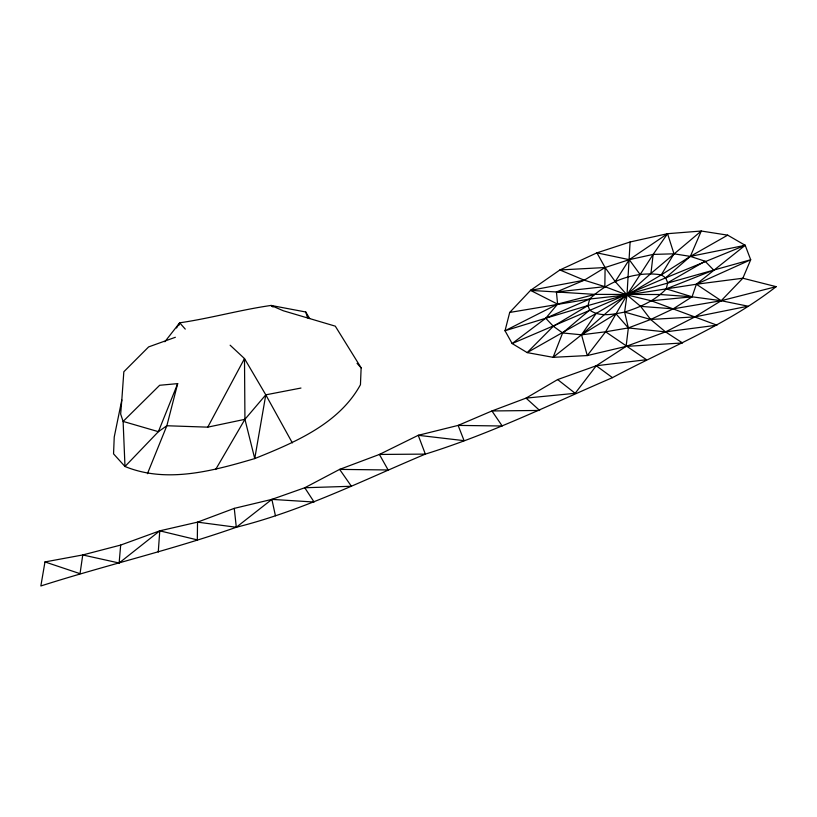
<?xml version="1.0" encoding="UTF-8"?>
<svg xmlns="http://www.w3.org/2000/svg" width="817" height="817" viewBox="0 0 817 817"><rect width="100%" height="100%" fill="white"/><g stroke="black" fill="none" stroke-linecap="round" stroke-linejoin="round"><path stroke-width="1.23" d="M164.84 341.761L179.689 322.817C210.418 318.344 240.29 309.837 271.06 305.446L283.274 310.756L335.287 326.157L361.134 367.864L360.45 384.715C338.912 424.084 294.355 442.61 254.741 458.582C213.319 470.776 166.852 483.695 124.991 466.497L113.553 453.864L114.237 437.013L121.815 399.932L123.837 371.755L148.633 346.908L175.369 337.278M630.101 241.985L626.996 294.947L624.617 312.084L628.355 327.934L626.098 346.388L596.257 365.761L557.643 379.568L526.046 398.114L491.936 410.961L458.133 425.402L418.233 435.308L379.405 454.446L339.627 469.387L304.772 487.749L271.877 499.381L234.265 508.368L197.53 522.145L159.775 530.836L120.681 545.072L82.752 554.957L44.976 561.933L40.85 585.973C105.659 565.262 172.05 549.841 236.307 527.261C302.198 510.809 363.054 480.284 425.351 454.109C489.914 434.082 550.576 404.303 612.454 377.648C667.509 348.195 726.466 325.36 776.15 286.665L742.857 278.229L696.37 284.234L626.996 294.947L589.711 299.012L509.706 312.451L505.018 330.752L512.147 343.548L527.179 352.597L553.089 357.325L587.28 355.569L626.098 346.388L665.538 331.906L694.93 316.884L721.207 300.717L742.857 278.229L750.69 259.755L745.196 245.314L727.681 235.153L701.272 231.027L667.55 233.693L630.101 241.985L596.921 252.851L559.89 269.967L530.519 290.382L509.706 312.451M158.253 552.057L159.775 530.836L197.316 539.894L197.53 522.145L236.307 527.261L271.877 499.381L314.096 502.036L304.772 487.749L351.402 486.268L339.627 469.387L388.136 469.969L379.405 454.446L425.351 454.109L418.233 435.308L464.087 440.659L458.133 425.402L502.22 426.004L491.936 410.961L539.649 410.44L526.046 398.114L575.178 393.304L596.257 365.761L646.482 359.705L605.611 331.794L581.53 334.807L562.617 332.958L553.323 326.249L545.725 318.242L505.018 330.752L557.602 304.118L594.98 294.386L660.33 294.518L692.07 296.796L721.207 300.717L748.055 306.191L694.93 316.884L650.649 319.478L628.355 327.934L605.611 331.794L587.28 355.569L581.53 334.807L596.083 313.524L661.29 274.869L690.345 256.385L727.681 235.153M121.815 399.932L120.661 414.035L123.112 421.419L124.991 466.497L158.396 431.672L166.852 425.749L207.753 427.158L244.937 419.315L265.791 394.836L300.962 388.044M44.976 561.933L80.035 573.677L82.752 554.957L119.129 563.015L120.681 545.072M589.629 310.072L562.617 332.958L553.089 357.325L581.53 334.807L650.945 273.45L653.14 254.414L667.55 233.693L673.974 253.811L661.29 274.869C635.585 270.744 608.175 280.946 589.711 299.012L545.725 318.242L512.147 343.548L665.681 277.841L745.196 245.314L696.37 284.234L692.07 296.796L673.239 308.836L650.649 319.478L624.617 312.084C613.169 314.32 599.913 317.353 589.629 310.072L587.974 305.558L589.711 299.012M207.753 427.158L244.497 358.581L265.791 394.836L254.741 458.582L244.937 419.315L244.497 358.581L230.128 345.203M661.29 274.869L665.681 277.841L667.693 282.733L666.264 288.871C655.122 300.676 639.844 307.304 624.617 312.084M177.687 383.622L158.396 431.672L123.112 421.419L159.652 385.277L177.687 383.622L166.852 425.749L147.428 473.697M178.994 325.227L179.689 322.817L185.265 329.108M665.681 277.841L690.345 256.385L701.272 231.027L650.945 273.45M605.611 331.794L626.996 294.947L653.14 254.414L673.974 253.811L690.345 256.385L705.091 261.226L713.701 270.09L750.69 259.755L696.37 284.234L721.207 300.717L776.15 286.665M215.637 469.53L244.937 419.315M176.543 327.985L179.689 322.817M626.098 346.388L682.542 342.966L665.538 331.906L650.649 319.478L640.61 306.355L626.996 294.947L615.252 281.589L629.253 259.673L667.55 233.693M615.252 281.589L605.101 267.527L584.288 280.19L556.438 291.975L557.602 304.118L545.725 318.242L587.974 305.558L713.701 270.09L666.264 288.871L692.07 296.796L651.302 300.779L626.996 294.947L604.846 286.644L584.288 280.19L559.89 269.967L605.101 267.527L629.253 259.673L653.14 254.414M119.129 563.015L159.775 530.836M581.53 334.807L615.947 313.789L628.355 327.934L665.538 331.906L716.948 325.176L651.302 300.779M587.974 305.558L553.323 326.249L527.179 352.597L596.083 313.524M667.693 282.733L705.091 261.226M690.345 256.385L745.196 245.314M557.602 304.118L530.519 290.382L584.288 280.19M721.207 300.717L673.239 308.836L640.61 306.355M530.519 290.382L556.438 291.975L604.846 286.644L605.101 267.527L596.921 252.851L629.253 259.673L640.109 274.502M556.438 291.975L594.98 294.386M309.663 318.548L305.752 311.992L271.06 305.446L273.031 307.029M596.257 365.761L612.454 377.648M557.643 379.568L575.178 393.304M357.049 363.351L361.134 367.864M265.791 394.836L292.343 442.896M305.752 311.992L307.549 317.854M271.877 499.381L275.441 515.782M234.265 508.368L236.307 527.261"/></g></svg>
